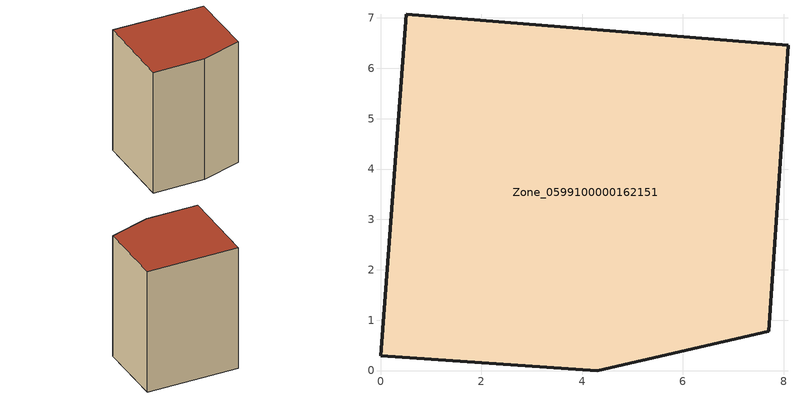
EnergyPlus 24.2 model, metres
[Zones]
Zone_0599100000162151
 floor ground (C_G): 7.71,0.78 4.3,0 0,0.3 0.51,7.07 8.09,6.46 z2.59
 wall outside (C_F): 4.3,0 7.71,0.78 8.09,6.46 0.51,7.07 0,0.3 4.3,0 z2.59:13.2
 roof outside (C_R): 8.09,6.46 0.51,7.07 0,0.3 4.3,0 7.71,0.78 z13.2
[BUILDING]
Pand.0599100000162151: North Axis=0; Terrain=City; Loads Convergence Tolerance Value=0.04; Temperature Convergence Tolerance Value=0.4; Solar Distribution=FullExterior; Maximum Number of Warmup Days=25; Minimum Number of Warmup Days=1
[Site:Location]
Rotterdam.The.Hague.AP_ZH_NLD Design_Conditions: Latitude=51.96; Longitude=4.45; Time Zone=1; Elevation=-4.5
[SITE:GROUNDTEMPERATURE:BUILDINGSURFACE]
18, 18, 18, 18, 18, 18, 18, 18, 18, 18, 18, 18
[MATERIAL] Thermal Absorptance=0.9; Solar Absorptance=0.7; Visible Absorptance=0.7
Name | Roughness | Thickness | Conductivity | Density | Specific Heat
G.TI.1946 | MediumSmooth | 0.15 | 1 | 540 | 1210
F.TI.1946 | Rough | 0.3 | 0.857143 | 1920 | 840
R.TI.1946 | MediumRough | 0.2 | 0.1 | 1500 | 1000
[CONSTRUCTION]
C_G: G.TI.1946
C_F: F.TI.1946
C_R: R.TI.1946
[ZONE]
Zone_0599100000162151: Type=1; Multiplier=1; Ceiling Height=Autocalculate; Volume=Autocalculate; Floor Area=autocalculate; Part of Total Floor Area=Yes
[ZONEINFILTRATION:DESIGNFLOWRATE]
Infil_Zone_0599100000162151: Zone or ZoneList or Space or SpaceList=Zone_0599100000162151; Schedule=AlwaysOn; Design Flow Rate Calculation Method=Flow/Area; Flow Rate per Floor Area=0.003; Constant Term Coefficient=1; Temperature Term Coefficient=0; Velocity Term Coefficient=0; Velocity Squared Term Coefficient=0
[HVACTEMPLATE:ZONE:IDEALLOADSAIRSYSTEM]
Zone_0599100000162151: Maximum Heating Supply Air Temperature=50; Minimum Cooling Supply Air Temperature=13; Maximum Heating Supply Air Humidity Ratio=0.0156; Minimum Cooling Supply Air Humidity Ratio=0.0077; Heating Limit=NoLimit; Cooling Limit=NoLimit; Dehumidification Control Type=ConstantSensibleHeatRatio; Cooling Sensible Heat Ratio=0.7; Dehumidification Setpoint=60; Humidification Control Type=None; Humidification Setpoint=30; Outdoor Air Method=None; Outdoor Air Flow Rate per Person=0.00944; Outdoor Air Flow Rate per Zone Floor Area=0; Outdoor Air Flow Rate per Zone=0; Demand Controlled Ventilation Type=None; Outdoor Air Economizer Type=NoEconomizer; Heat Recovery Type=None; Sensible Heat Recovery Effectiveness=0.7; Latent Heat Recovery Effectiveness=0.65
[ZONECONTROL:THERMOSTAT]
ThermostatControl_Zone_0599100000162151: Zone or ZoneList=Zone_0599100000162151; Control Type Schedule=DualSetpointControlType; Control 1=Thermostat_Zone_0599100000162151; Temperature Difference Between Cutout And Setpoint=0
[THERMOSTATSETPOINT:DUALSETPOINT]
Thermostat_Zone_0599100000162151: Heating Setpoint Temperature Schedule=HeatingSetpoint_Zone_0599100000162151; Cooling Setpoint Temperature Schedule=CoolingSetpoint_Zone_0599100000162151
[SCHEDULE:COMPACT]
HeatingSetpoint_Zone_0599100000162151: Through: 12/31, For: AllDays, Until: 24:00, 21
CoolingSetpoint_Zone_0599100000162151: Through: 12/31, For: AllDays, Until: 24:00, 24
DualSetpointControlType: Through: 12/31, For: AllDays, Until: 24:00, 4
AlwaysOn: Through: 12/31, For: AllDays, Until: 24:00, 1
